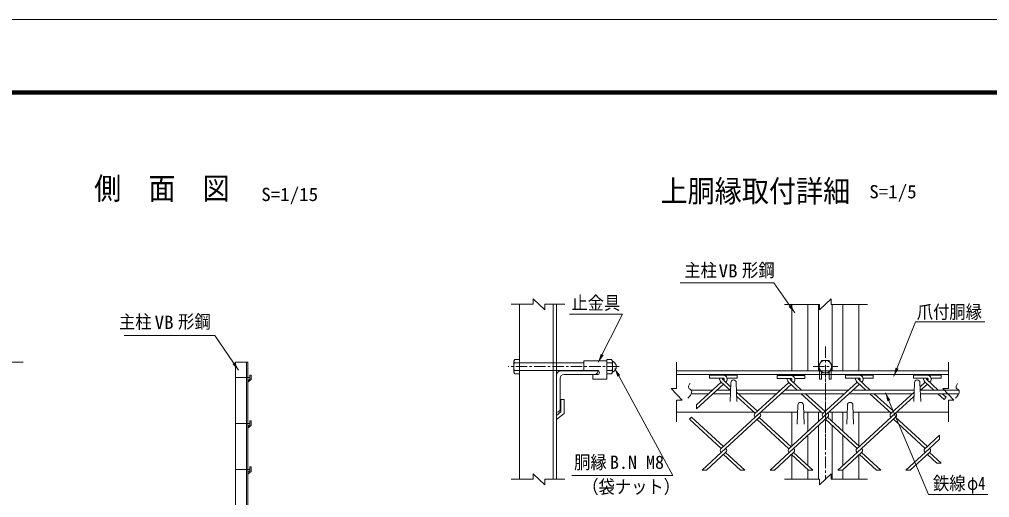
# Model space of a CAD drawing. Units: millimetres, scale not verified, with parts at other scales. Extents: x -4455 to 4455, y -3150 to 3150.
# Drawn here: x -307 to 2862, y 1589 to 3150 of the extents above; entities that cross this region are included whole.
import ezdxf
from ezdxf.enums import TextEntityAlignment as Align

# ---------------------------------------------------------------- set-up
doc = ezdxf.new("R2010")
doc.units = ezdxf.units.MM
doc.header["$LTSCALE"] = 30
doc.linetypes.add('DASHED', pattern=[7.5, 6, -1.5])
doc.linetypes.add('USER1', pattern=[2, 1.25, -0.25, 0.25, -0.25])
for name, color, linetype, lineweight in [('0-0_1部材', 3, 'Continuous', 18), ('0-5_2網', 4, 'Continuous', 18), ('0-8_7詳細', 7, 'Continuous', 18), ('0-9_6文字', 3, 'Continuous', 9), ('0-F_D-TTL', 7, 'Continuous', 9)]:
    doc.layers.add(name, color=color, linetype=linetype, lineweight=lineweight)
doc.styles.add('ＭＳ ゴシック', font='')
doc.styles.get('ＭＳ ゴシック').set_extended_font_data('MS Gothic')

msp = doc.modelspace()

# ---------------------------------------------------------------- linework, layer by layer
at = {"layer": '0-0_1部材', "color": 7, "lineweight": 9}
for p, q in [((398.51, 2030.91), (398.51, -579.09)), ((398.51, 2030.91), (438.51, 2030.91)), ((435.01, 2030.91), (435.01, -579.09)), ((438.51, 2030.91), (438.51, 20.91)), ((438.51, 1970.41), (445.97, 1976.17)), ((438.51, 1965.35), (449.97, 1974.21)), ((449.97, 1989.17), (449.97, 1974.21)), ((445.97, 1839.17), (445.97, 1826.17)), ((449.97, 1839.17), (445.97, 1839.17)), ((449.97, 1839.17), (449.97, 1824.21)), ((438.51, 1820.41), (445.97, 1826.17)), ((438.51, 1815.35), (449.97, 1824.21)), ((449.97, 1689.17), (449.97, 1674.21)), ((438.51, 1670.41), (445.97, 1676.17)), ((438.51, 1665.35), (449.97, 1674.21))]:
    msp.add_line(p, q, dxfattribs=at)
at = {"layer": '0-0_1部材', "color": 1}
for p, q in [((445.97, 1980.91), (398.51, 1980.91)), ((445.97, 1830.91), (398.51, 1830.91)), ((445.97, 1680.91), (398.51, 1680.91))]:
    msp.add_line(p, q, dxfattribs=at)
at = {"layer": '0-0_1部材', "color": 7, "lineweight": 9}
for points in [[(449.97, 1989.17), (445.97, 1989.17), (445.97, 1976.17)], [(449.97, 1689.17), (445.97, 1689.17), (445.97, 1676.17)]]:
    msp.add_lwpolyline(points, dxfattribs=at)
at = {"layer": '0-5_2網', "color": 1}
msp.add_line((-1373.72, 2030.91), (-295.33, 2030.91), dxfattribs=at)
at = {"layer": '0-8_7詳細', "color": 4}
for p, q in [((1370.64, 2220.21), (1299.08, 2220.21)), ((1370.64, 2220.21), (1370.64, 2238.21)), ((1409.42, 2202.21), (1370.64, 2238.21)), ((1409.42, 2220.21), (1474.69, 2220.21)), ((1409.42, 2220.21), (1409.42, 2202.21)), ((2306.1, 2219.92), (2192.16, 2219.92)), ((2306.1, 2201.92), (2344.87, 2237.92)), ((2306.1, 2219.92), (2306.1, 2201.92)), ((2344.87, 2219.92), (2344.87, 2237.92)), ((2344.87, 2219.92), (2462.68, 2219.92)), ((1839.4, 1945.56), (1839.4, 2031.14)), ((2727.06, 1945.56), (2727.06, 2031.14)), ((2709.06, 1945.56), (2745.06, 1906.78)), ((2727.06, 1945.56), (2709.06, 1945.56)), ((1839.4, 1906.78), (1839.4, 1836.59)), ((1839.4, 1906.78), (1857.4, 1906.78)), ((2727.06, 1906.78), (2745.06, 1906.78)), ((2727.06, 1906.78), (2727.06, 1836.59)), ((1370.64, 1648.69), (1299.08, 1648.69)), ((1370.64, 1648.69), (1370.64, 1666.69)), ((1409.42, 1630.69), (1370.64, 1666.69)), ((1409.42, 1648.69), (1474.69, 1648.69)), ((1409.42, 1648.69), (1409.42, 1630.69)), ((2306.1, 1648.69), (2192.16, 1648.69)), ((2306.1, 1630.69), (2344.87, 1666.69)), ((2306.1, 1648.69), (2306.1, 1630.69)), ((2344.87, 1648.69), (2344.87, 1666.69)), ((2344.87, 1648.69), (2462.68, 1648.69))]:
    msp.add_line(p, q, dxfattribs=at)
at = {"layer": '0-8_7詳細', "lineweight": 9}
for p, q in [((1326.84, 2220.21), (1326.84, 1648.69)), ((1436.34, 2220.21), (1436.34, 1648.69)), ((1446.84, 2220.21), (1446.84, 1648.69)), ((2215.99, 2219.92), (2215.99, 2003.12)), ((2268.49, 2219.92), (2268.49, 2003.12)), ((2302.99, 2219.92), (2302.99, 2003.12)), ((2347.99, 2219.92), (2347.99, 2003.12)), ((2382.49, 2219.92), (2382.49, 2003.12)), ((2434.99, 2219.92), (2434.99, 2003.12)), ((1309.7, 2028.47), (1326.84, 2028.47)), ((1310.97, 2039.99), (1326.84, 2039.99)), ((1446.84, 2028.47), (1536.27, 2028.47)), ((1536.27, 2035.43), (1611.27, 2035.43)), ((1536.27, 2035.43), (1536.27, 2003.93)), ((1611.27, 1992.95), (1611.27, 2039.99)), ((1611.27, 2035.43), (1611.27, 1975.43)), ((1628.41, 2028.47), (1611.27, 2028.47)), ((1630.47, 1998.71), (1630.47, 2034.23)), ((1307.64, 1998.71), (1310.97, 1992.95)), ((1309.7, 2004.47), (1326.84, 2004.47)), ((1446.84, 2004.47), (1536.27, 2004.47)), ((1536.27, 2003.93), (1580.52, 2003.93)), ((1628.41, 2004.47), (1611.27, 2004.47)), ((1630.47, 1998.71), (1627.15, 1992.95)), ((2306.74, 2003.12), (1839.4, 2003.12)), ((2190.49, 2003.12), (2460.49, 2003.12)), ((2306.74, 2008.21), (2306.74, 1975.43)), ((2309.21, 2003.93), (2306.74, 2003.93)), ((2341.3, 2003.12), (2309.68, 2003.12)), ((2338.24, 1997.82), (2338.24, 1975.43)), ((2341.77, 2003.93), (2344.24, 2003.93)), ((2344.24, 2008.21), (2344.24, 1975.43)), ((2727.06, 2003.12), (2344.24, 2003.12)), ((1446.84, 1868.12), (1446.84, 1988.12)), ((1458.84, 1877.12), (1458.84, 1977.62)), ((1472.34, 1991.12), (1572.84, 1991.12)), ((1566.27, 1990.43), (1580.52, 1990.43)), ((1566.27, 1990.43), (1566.27, 1975.43)), ((1566.27, 1975.43), (1611.27, 1975.43)), ((1627.15, 1992.95), (1611.27, 1992.95)), ((2306.74, 1991.12), (1839.4, 1991.12)), ((1992.44, 1972.51), (1994.5, 1974.4)), ((2036.74, 1902.62), (2034.46, 1964.78)), ((2258.4, 1987.19), (2258.4, 1977.59)), ((2312.74, 1990.43), (2306.74, 1990.43)), ((2338.24, 1991.12), (2312.74, 1991.12)), ((2338.24, 1990.43), (2344.24, 1990.43)), ((2338.24, 1975.43), (2344.24, 1975.43)), ((2727.06, 1991.12), (2344.24, 1991.12)), ((1957.09, 1940.12), (1886.59, 1940.12)), ((2013.59, 1940.12), (1971.3, 1940.12)), ((2014.24, 1902.62), (2016.49, 1964.12)), ((2179.12, 1940.12), (2035.36, 1940.12)), ((2401.15, 1940.12), (2193.33, 1940.12)), ((2615.61, 1940.12), (2415.36, 1940.12)), ((2614.24, 1902.62), (2616.49, 1964.12)), ((2636.74, 1902.62), (2634.49, 1964.12)), ((2760.59, 1940.12), (2637.39, 1940.12)), ((1461.49, 1909.66), (1461.49, 1868.65)), ((1471.99, 1909.66), (1461.49, 1909.66)), ((1471.99, 1909.66), (1471.99, 1863.5)), ((1944, 1928.12), (1887.13, 1928.12)), ((2015.17, 1928.12), (1958.21, 1928.12)), ((2166.03, 1928.12), (2040.89, 1928.12)), ((2388.05, 1928.12), (2180.24, 1928.12)), ((2610.08, 1928.12), (2402.26, 1928.12)), ((2761.13, 1928.12), (2635.8, 1928.12)), ((2233.24, 1829.12), (2235.49, 1890.62)), ((2255.74, 1829.12), (2253.49, 1890.62)), ((2395.24, 1829.12), (2397.49, 1890.62)), ((2417.74, 1829.12), (2415.49, 1890.62)), ((1446.84, 1857.34), (1461.49, 1868.65)), ((1446.84, 1868.12), (1449.84, 1868.12)), ((1446.84, 1844.07), (1471.99, 1863.5)), ((2092.16, 1868.12), (1839.4, 1868.12)), ((2234.66, 1868.12), (2114.76, 1868.12)), ((2215.99, 1868.12), (2215.99, 1757.43)), ((2312.05, 1868.12), (2254.31, 1868.12)), ((2268.49, 1868.12), (2268.49, 1805.54)), ((2302.99, 1868.12), (2302.99, 1837.15)), ((2396.66, 1868.12), (2336.79, 1868.12)), ((2347.99, 1868.12), (2347.99, 1837.15)), ((2382.49, 1868.12), (2382.49, 1805.54)), ((2536.22, 1868.12), (2416.31, 1868.12)), ((2434.99, 1868.12), (2434.99, 1757.43)), ((2727.06, 1868.12), (2558.81, 1868.12)), ((2302.99, 1824.13), (2302.99, 1648.69)), ((2347.99, 1824.13), (2347.99, 1648.69)), ((2268.49, 1792.51), (2268.49, 1693.53)), ((2382.49, 1792.51), (2382.49, 1693.53)), ((2215.99, 1728.61), (2215.99, 1648.69)), ((2434.99, 1728.61), (2434.99, 1648.69)), ((2268.49, 1680.5), (2268.49, 1648.69)), ((2382.49, 1680.5), (2382.49, 1648.69))]:
    msp.add_line(p, q, dxfattribs=at)
at = {"layer": '0-8_7詳細', "color": 1, "linetype": 'USER1'}
for p, q in [((2325.49, 2082.62), (2325.49, 1648.69)), ((1651.53, 2016.47), (1289.73, 2016.47)), ((2285.19, 2016.47), (2365.84, 2016.47)), ((2325.49, 2018.03), (2325.49, 1752.45))]:
    msp.add_line(p, q, dxfattribs=at)
at = {"layer": '0-8_7詳細', "color": 3, "linetype": 'DASHED'}
for p, q in [((1326.84, 2028.47), (1446.84, 2028.47)), ((1326.84, 2004.47), (1446.84, 2004.47))]:
    msp.add_line(p, q, dxfattribs=at)
at = {"layer": '0-8_7詳細', "color": 3}
for p, q in [((1903.99, 1891.46), (1985.34, 1966)), ((1992.88, 1988.17), (1947.44, 1988.17)), ((1947.44, 1988.17), (1947.44, 1978.57)), ((1992.88, 1978.57), (1947.44, 1978.57)), ((1983.9, 1967.32), (2015.54, 1938.33)), ((1990.39, 1974.4), (2016, 1950.93)), ((1992.01, 1988.17), (2037.44, 1988.17)), ((1992.01, 1978.57), (1992.88, 1978.57)), ((1999.55, 1966), (2000.99, 1967.32)), ((2004.64, 1978.57), (2037.44, 1978.57)), ((2037.44, 1988.17), (2037.44, 1978.57)), ((2094.21, 1862.32), (2206.3, 1965.02)), ((2168.4, 1987.19), (2168.4, 1977.59)), ((2213.84, 1987.19), (2168.4, 1987.19)), ((2213.84, 1977.59), (2168.4, 1977.59)), ((2204.86, 1966.34), (2233.47, 1940.12)), ((2211.34, 1973.42), (2247.68, 1940.12)), ((2212.97, 1987.19), (2258.4, 1987.19)), ((2212.97, 1977.59), (2213.84, 1977.59)), ((2213.4, 1971.53), (2215.46, 1973.42)), ((2220.51, 1965.02), (2221.94, 1966.34)), ((2225.6, 1977.59), (2258.4, 1977.59)), ((2317.31, 1863.3), (2429.4, 1966)), ((2391.5, 1988.17), (2391.5, 1978.57)), ((2436.94, 1988.17), (2391.5, 1988.17)), ((2436.94, 1978.57), (2391.5, 1978.57)), ((2427.96, 1967.32), (2457.64, 1940.12)), ((2434.44, 1974.4), (2471.85, 1940.12)), ((2436.07, 1988.17), (2481.5, 1988.17)), ((2436.07, 1978.57), (2436.94, 1978.57)), ((2436.5, 1972.51), (2438.56, 1974.4)), ((2443.61, 1966), (2445.04, 1967.32)), ((2448.69, 1978.57), (2481.5, 1978.57)), ((2481.5, 1988.17), (2481.5, 1978.57)), ((2658.96, 1988.17), (2613.53, 1988.17)), ((2613.53, 1988.17), (2613.53, 1978.57)), ((2658.96, 1978.57), (2613.53, 1978.57)), ((2634.97, 1950.93), (2651.42, 1966)), ((2649.99, 1967.32), (2679.67, 1940.12)), ((2651.42, 1966), (2649.99, 1967.32)), ((2656.47, 1974.4), (2693.88, 1940.12)), ((2658.53, 1972.51), (2656.47, 1974.4)), ((2658.09, 1988.17), (2703.53, 1988.17)), ((2658.09, 1978.57), (2658.96, 1978.57)), ((2658.53, 1972.51), (2660.59, 1974.4)), ((2665.63, 1966), (2667.07, 1967.32)), ((2670.72, 1978.57), (2703.53, 1978.57)), ((2703.53, 1988.17), (2703.53, 1978.57)), ((1903.99, 1878.44), (1992.44, 1959.49)), ((2095.28, 1850.28), (2213.4, 1958.51)), ((2318.38, 1851.26), (2436.5, 1959.49)), ((2635.43, 1938.33), (2658.53, 1959.49)), ((2035.63, 1932.94), (2103.46, 1870.79)), ((2036.12, 1919.47), (2096.35, 1864.28)), ((2246.57, 1928.12), (2317.31, 1863.3)), ((2260.78, 1928.12), (2324.42, 1869.81)), ((2470.74, 1928.12), (2540.41, 1864.28)), ((2484.95, 1928.12), (2547.51, 1870.79)), ((2539.34, 1863.3), (2615.35, 1932.94)), ((2540.41, 1851.26), (2614.85, 1919.47)), ((2692.77, 1928.12), (2713.65, 1908.99)), ((2706.98, 1928.12), (2719.75, 1916.42)), ((2713.65, 1908.99), (2719.75, 1916.42)), ((1903.99, 1891.46), (1903.99, 1878.44)), ((2539.34, 1863.3), (2547.51, 1870.79)), ((1888.54, 1851.26), (1881.43, 1844.75)), ((1881.43, 1844.75), (1985.34, 1749.53)), ((1888.54, 1851.26), (1992.44, 1756.04)), ((1984.27, 1748.55), (2110.56, 1864.28)), ((1985.34, 1736.51), (2111.63, 1852.24)), ((2095.28, 1852.24), (2096.35, 1851.26)), ((2095.28, 1852.24), (2096.35, 1851.26)), ((2102.39, 1843.76), (2206.3, 1748.55)), ((2103.46, 1844.75), (2111.63, 1852.24)), ((2109.49, 1850.28), (2213.4, 1755.06)), ((2110.56, 1864.28), (2111.63, 1863.3)), ((2110.56, 1864.28), (2111.63, 1863.3)), ((2206.3, 1748.55), (2332.59, 1864.28)), ((2207.37, 1736.51), (2333.66, 1852.24)), ((2317.31, 1852.24), (2318.38, 1851.26)), ((2325.49, 1844.75), (2429.4, 1749.53)), ((2332.59, 1864.28), (2333.66, 1863.3)), ((2332.59, 1864.28), (2333.66, 1863.3)), ((2332.59, 1851.26), (2436.5, 1756.04)), ((2428.33, 1748.55), (2554.62, 1864.28)), ((2443.61, 1749.53), (2555.69, 1852.24)), ((2539.34, 1852.24), (2540.41, 1851.26)), ((2547.51, 1844.75), (2651.42, 1749.53)), ((2554.62, 1864.28), (2555.69, 1863.3)), ((2554.62, 1864.28), (2555.69, 1863.3)), ((2554.62, 1851.26), (2658.53, 1756.04)), ((2650.35, 1748.55), (2698.11, 1792.31)), ((2665.63, 1749.53), (2698.11, 1779.29)), ((2698.11, 1779.29), (2698.11, 1792.31)), ((1999.55, 1749.53), (2000.62, 1748.55)), ((1999.55, 1749.53), (2000.62, 1748.55)), ((2221.58, 1749.53), (2222.65, 1748.55)), ((2221.58, 1749.53), (2222.65, 1748.55)), ((2366.6, 1678.97), (2443.61, 1749.53)), ((2428.33, 1748.55), (2436.5, 1756.04)), ((2443.61, 1749.53), (2444.68, 1748.55)), ((2443.61, 1749.53), (2444.68, 1748.55)), ((2588.63, 1678.97), (2665.63, 1749.53)), ((2650.35, 1748.55), (2658.53, 1756.04)), ((2665.63, 1749.53), (2666.7, 1748.55)), ((2665.63, 1749.53), (2666.7, 1748.55)), ((1922.54, 1678.97), (1985.34, 1736.51)), ((1936.75, 1678.97), (2000.62, 1737.49)), ((1984.27, 1737.49), (1985.34, 1736.51)), ((1984.27, 1737.49), (1985.34, 1736.51)), ((1992.44, 1730), (2000.62, 1737.49)), ((1992.44, 1730), (2048.14, 1678.97)), ((1999.55, 1736.51), (2062.35, 1678.97)), ((2144.57, 1678.97), (2207.37, 1736.51)), ((2158.78, 1678.97), (2222.65, 1737.49)), ((2206.3, 1737.49), (2207.37, 1736.51)), ((2206.3, 1737.49), (2207.37, 1736.51)), ((2214.47, 1730), (2222.65, 1737.49)), ((2214.47, 1730), (2270.17, 1678.97)), ((2221.58, 1736.51), (2284.38, 1678.97)), ((2380.81, 1678.97), (2444.68, 1737.49)), ((2428.33, 1737.49), (2429.4, 1736.51)), ((2436.5, 1730), (2492.19, 1678.97)), ((2443.61, 1736.51), (2506.4, 1678.97)), ((2602.84, 1678.97), (2666.7, 1737.49)), ((2650.35, 1737.49), (2651.42, 1736.51)), ((2658.53, 1730), (2689.65, 1701.49)), ((2665.63, 1736.51), (2703.86, 1701.49)), ((2689.65, 1701.49), (2703.86, 1701.49)), ((1922.54, 1678.97), (1936.75, 1678.97)), ((2048.14, 1678.97), (2062.35, 1678.97)), ((2144.57, 1678.97), (2158.78, 1678.97)), ((2270.17, 1678.97), (2284.38, 1678.97)), ((2366.6, 1678.97), (2380.81, 1678.97)), ((2492.19, 1678.97), (2506.4, 1678.97)), ((2588.63, 1678.97), (2602.84, 1678.97))]:
    msp.add_line(p, q, dxfattribs=at)
at = {"layer": '0-8_7詳細', "color": 1}
for points in [[(1850.61, 2290.39), (2157.32, 2290.39), (2225.51, 2192.06)], [(2846.54, 2162.73), (2619.28, 2162.73), (2549.32, 1985.25)], [(2855.92, 1599.02), (2662.02, 1599.02), (2521.91, 1931.05)]]:
    msp.add_lwpolyline(points, dxfattribs=at)
at = {"layer": '0-8_7詳細', "lineweight": 9}
for points in [[(1489.61, 2187.93), (1663.18, 2187.93), (1583.76, 2030.72)], [(1307.64, 1998.71), (1307.64, 2034.23), (1310.97, 2039.99)], [(1310.97, 1992.95), (1326.84, 1992.95), (1326.84, 2039.99)], [(1630.47, 2034.23), (1627.15, 2039.99), (1611.27, 2039.99)], [(1461.84, 2003.12), (1581.84, 2003.12), (1581.84, 2000.12)], [(1497.5, 1661.5), (1827.1, 1661.5), (1637.37, 2010.53)], [(2312.74, 1997.82), (2312.74, 1975.43), (2306.74, 1975.43)]]:
    msp.add_lwpolyline(points, dxfattribs=at)
at = {"layer": '0-8_7詳細', "color": 3}
msp.add_lwpolyline([(2349.01, 2016.47), (2337.25, 2036.84), (2313.73, 2036.84), (2301.97, 2016.47), (2313.73, 1996.1), (2337.25, 1996.1)], close=True, dxfattribs=at)
at = {"layer": '0-8_7詳細', "color": 4}
for points in [[(1839.4, 1945.56), (1821.4, 1945.56), (1857.4, 1906.78)], [(1883.39, 1961.39), (1883.08, 1961), (1880.42, 1956.8), (1878.85, 1953.05), (1878.38, 1949.73), (1879.01, 1946.86), (1880.73, 1944.42), (1883.55, 1942.43), (1886.37, 1940.43), (1888.13, 1937.95), (1888.81, 1934.99), (1888.42, 1931.56), (1886.95, 1927.65), (1884.41, 1923.27), (1880.8, 1918.41), (1876.11, 1913.08)], [(2757.4, 1961.39), (2757.08, 1961), (2754.42, 1956.8), (2752.86, 1953.05), (2752.38, 1949.73), (2753.01, 1946.86), (2754.73, 1944.42), (2757.55, 1942.43), (2760.38, 1940.43), (2762.13, 1937.95), (2762.81, 1934.99), (2762.42, 1931.56), (2760.95, 1927.65), (2758.41, 1923.27), (2754.8, 1918.41), (2750.11, 1913.08)]]:
    msp.add_lwpolyline(points, dxfattribs=at)
at = {"layer": '0-8_7詳細', "color": 3}
msp.add_circle((2325.49, 2016.47), 20.4, dxfattribs=at)
at = {"layer": '0-8_7詳細', "lineweight": 9}
for centre, radius, start, end in [((1316.73, 2034.23), 9.09, 180, 219.3382), ((1343.64, 2016.47), 36, 160.52878, 199.47122), ((1594.47, 2016.47), 36, 340.52878, 19.47122), ((1621.39, 2034.23), 9.09, 320.6618, 0), ((1623.33, 2016.47), 19.14, 291.90813, 68.09187), ((1316.73, 1998.71), 9.09, 140.6618, 180), ((1461.84, 1988.12), 15, 90, 180), ((1572.84, 2000.12), 9, 270, 0), ((1580.52, 1997.18), 6.75, 270, 90), ((1621.39, 1998.71), 9.09, 0, 39.3382), ((1472.34, 1977.62), 13.5, 90, 180), ((2025.49, 1964.12), 9, 0, 180), ((2625.49, 1964.12), 9, 0, 180), ((1449.84, 1877.12), 9, 270, 0), ((2244.49, 1890.62), 9, 0, 180), ((2406.49, 1890.62), 9, 0, 180)]:
    msp.add_arc(centre, radius, start, end, dxfattribs=at)
at = {"layer": '0-8_7詳細', "color": 3}
for centre, radius, start, end in [((1992.01, 1976.17), 12, 168.46304, 227.5), ((1992.01, 1976.17), 2.4, 90, 227.5), ((1992.88, 1976.17), 12, 312.5, 90), ((1992.88, 1976.17), 2.4, 312.5, 90), ((2212.97, 1975.19), 12, 168.46304, 227.5), ((2212.97, 1975.19), 2.4, 90, 227.5), ((2213.84, 1975.19), 12, 312.5, 90), ((2213.84, 1975.19), 2.4, 312.5, 90), ((2436.07, 1976.17), 12, 168.46304, 227.5), ((2436.07, 1976.17), 2.4, 90, 227.5), ((2436.94, 1976.17), 12, 312.5, 90), ((2436.94, 1976.17), 2.4, 312.5, 90), ((2658.09, 1976.17), 12, 168.46304, 227.5), ((2658.09, 1976.17), 2.4, 90, 227.5), ((2658.96, 1976.17), 12, 312.5, 90), ((2658.96, 1976.17), 2.4, 312.5, 90), ((2100.35, 1857.77), 7.5, 132.5, 227.5), ((2106.57, 1857.77), 7.5, 312.5, 47.5), ((2322.38, 1857.77), 7.5, 132.5, 227.5), ((2328.6, 1857.77), 7.5, 312.5, 47.5), ((2544.41, 1857.77), 7.5, 132.5, 227.5), ((2550.62, 1857.77), 7.5, 312.5, 47.5), ((1989.34, 1743.02), 7.5, 132.5, 227.5), ((1995.55, 1743.02), 7.5, 312.5, 47.5), ((2211.36, 1743.02), 7.5, 132.5, 227.5), ((2217.58, 1743.02), 7.5, 312.5, 47.5), ((2433.39, 1743.02), 7.5, 132.5, 227.5), ((2439.61, 1743.02), 7.5, 312.5, 47.5), ((2655.42, 1743.02), 7.5, 132.5, 227.5), ((2661.64, 1743.02), 7.5, 312.5, 47.5)]:
    msp.add_arc(centre, radius, start, end, dxfattribs=at)
at = {"layer": '0-8_7詳細', "color": 1}
for points in [[(2226.65, 2190.42), (2205.28, 2212.1), (2213.84, 2218.04)], [(2548.58, 1983.38), (2554.74, 2013.2), (2564.43, 2009.38)], [(2521.14, 1932.89), (2537.6, 1907.27), (2528, 1903.22)]]:
    msp.add_solid(points, dxfattribs=at)
at = {"layer": '0-8_7詳細'}
for points in [[(1582.86, 2028.93), (1591.74, 2058.06), (1601.04, 2053.36)], [(1636.41, 2012.28), (1655.32, 1988.42), (1646.16, 1983.44)]]:
    msp.add_solid(points, dxfattribs=at)
at = {"layer": '0-9_6文字', "color": 7}
msp.add_lwpolyline([(35.07, 2118.72), (331.65, 2118.72), (408.43, 2004.9)], dxfattribs=at)
msp.add_solid([(409.55, 2003.25), (388.45, 2025.2), (397.09, 2031.03)], dxfattribs=at)
at = {"layer": '0-F_D-TTL', "color": 2, "lineweight": 18}
msp.add_lwpolyline([(-4454.56, 3150.45), (4455.14, 3150.45), (4455.14, -3149.97), (-4454.56, -3149.97)], close=True, dxfattribs=at)
at = {"layer": '0-F_D-TTL'}
for points in [[(-4168.18, 2917.11), (4168.75, 2917.11), (4168.75, -2916.62), (-4168.18, -2916.62)], [(-4165.53, 2914.45), (4166.1, 2914.45), (4166.1, -2913.97), (-4165.53, -2913.97)], [(-4162.87, 2911.8), (4163.45, 2911.8), (4163.45, -2911.32), (-4162.87, -2911.32)], [(-4160.22, 2909.15), (4160.8, 2909.15), (4160.8, -2908.67), (-4160.22, -2908.67)], [(-4157.57, 2906.5), (4158.15, 2906.5), (4158.15, -2906.02), (-4157.57, -2906.02)]]:
    msp.add_lwpolyline(points, close=True, dxfattribs=at)

# ---------------------------------------------------------------- texts
at = {"layer": '0-8_7詳細', "style": 'ＭＳ ゴシック', "width": 0.9}
msp.add_text('上胴縁取付詳細', height=72.14, dxfattribs=at).set_placement((1786.85, 2532.16), align=Align.BOTTOM_LEFT)
at = {"layer": '0-8_7詳細', "color": 3, "style": 'ＭＳ ゴシック'}
for s, width, p in [('S=1/5', 1.05, (2468.78, 2553.11)), ('主柱', 0.9, (1864.68, 2296.63)), ('VB', 1.05, (1976.64, 2294.82)), ('形鋼', 0.9, (2053.32, 2297.07)), ('止金具', 0.9, (1495.82, 2189.9)), ('爪付胴縁', 0.9, (2624.02, 2160.74)), ('胴縁', 0.9, (1504.79, 1669.81)), ('（袋ナット）', 0.9, (1531.37, 1589.57)), ('鉄線', 0.9, (2676.78, 1600.92)), ('φ4', 0.8, (2788.56, 1600.92))]:
    msp.add_text(s, height=43.33, dxfattribs=dict(at, width=width)).set_placement(p, align=Align.BOTTOM_LEFT)
msp.add_text('B.N M8', height=43.33, dxfattribs=at).set_placement((1621.62, 1669.81), align=Align.BOTTOM_LEFT)
at = {"layer": '0-9_6文字', "color": 7, "style": 'ＭＳ ゴシック', "width": 0.9}
msp.add_text('側\u3000面\u3000図', height=72.14, dxfattribs=at).set_placement((-62.76, 2540.82), align=Align.BOTTOM_LEFT)
at = {"layer": '0-9_6文字', "style": 'ＭＳ ゴシック'}
for s, width, p in [('S=1/15', 1.05, (482.83, 2544.27)), ('主柱', 0.9, (18.19, 2128.35)), ('形鋼', 0.9, (211.27, 2128.79)), ('VB', 1.05, (134.59, 2126.54))]:
    msp.add_text(s, height=43.33, dxfattribs=dict(at, width=width)).set_placement(p, align=Align.BOTTOM_LEFT)

doc.saveas('drawing.dxf')
